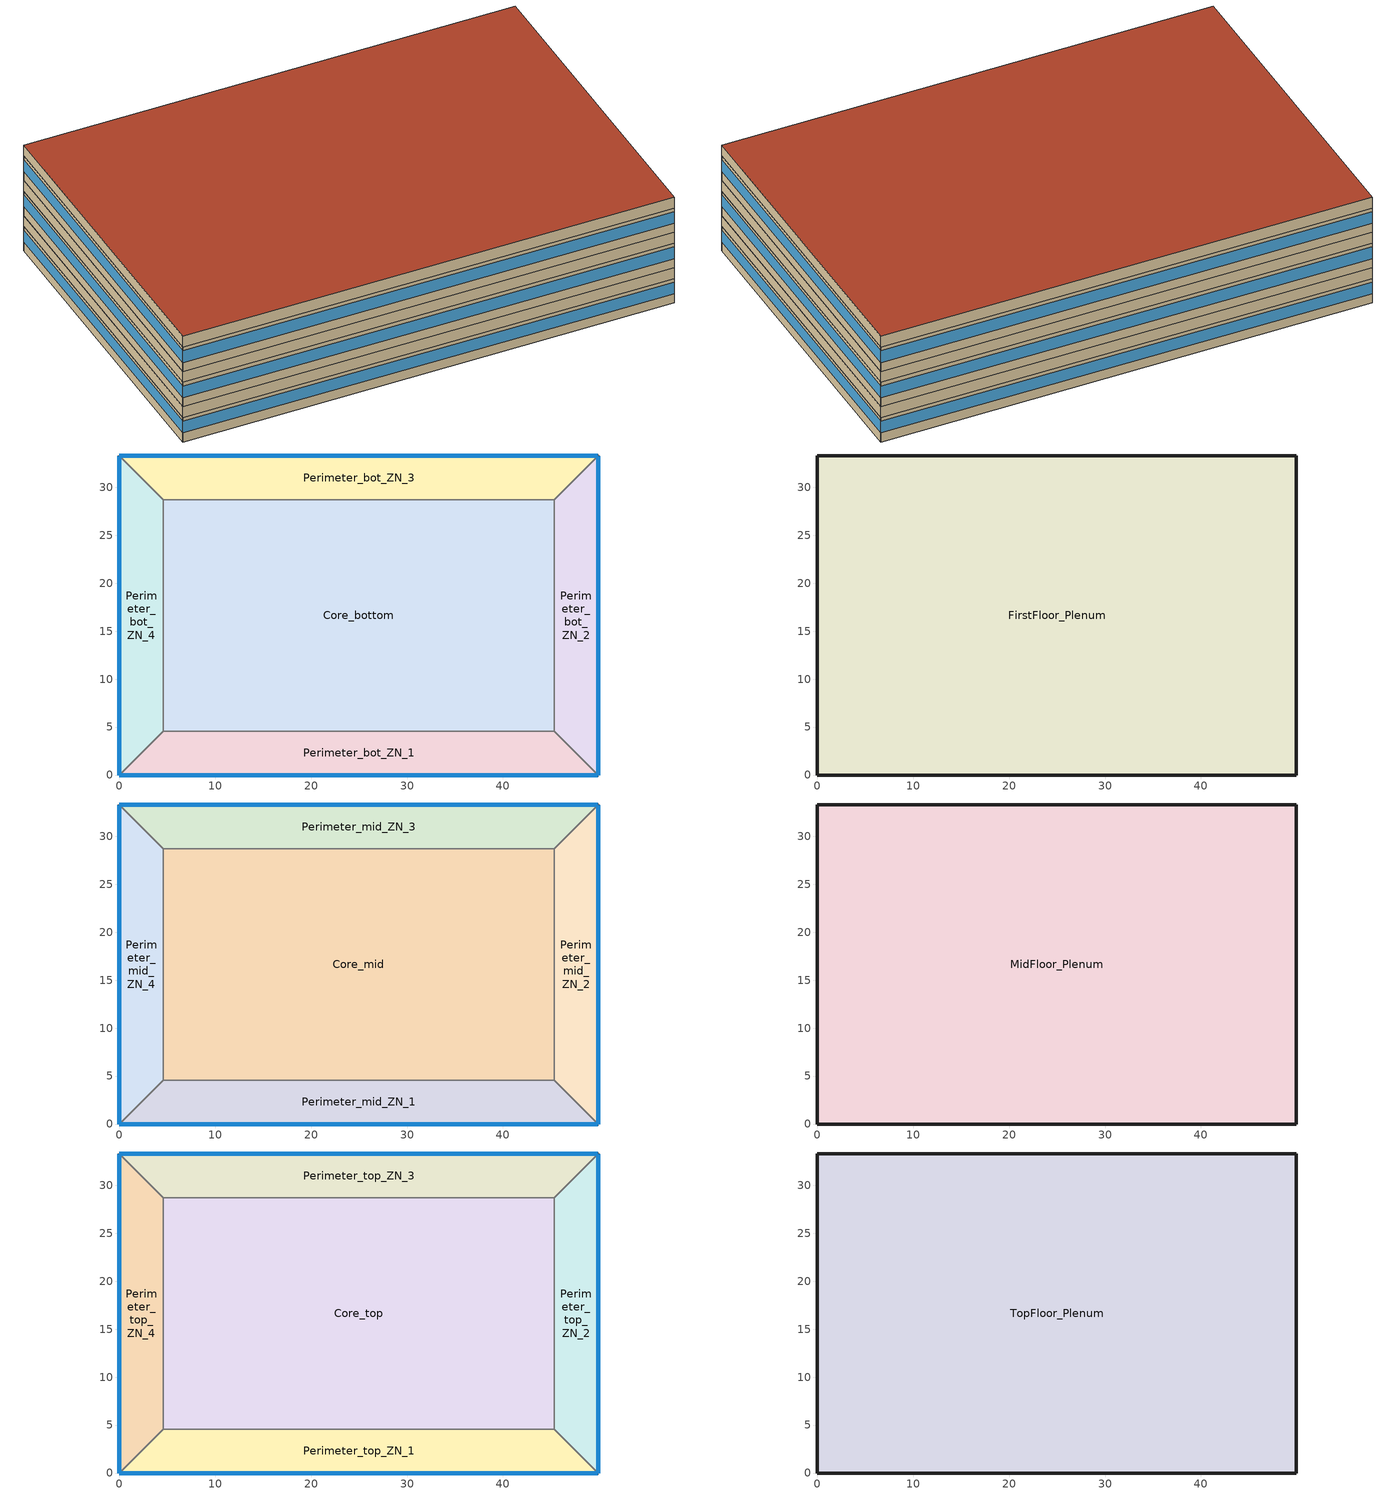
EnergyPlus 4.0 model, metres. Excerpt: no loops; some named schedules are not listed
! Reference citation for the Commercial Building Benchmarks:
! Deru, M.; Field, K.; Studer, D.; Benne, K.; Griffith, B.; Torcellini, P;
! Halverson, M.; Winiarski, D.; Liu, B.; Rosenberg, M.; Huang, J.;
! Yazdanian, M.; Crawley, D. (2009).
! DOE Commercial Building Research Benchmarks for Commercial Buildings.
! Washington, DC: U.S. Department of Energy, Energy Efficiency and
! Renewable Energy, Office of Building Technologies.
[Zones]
Core_bottom
 floor ground (ext-slab): 45.34,28.7 45.34,4.57 4.57,4.57 4.57,28.7 z0
 wall to Perimeter_bot_ZN_2 (int-walls): 45.34,4.57 45.34,28.7 z0:2.74
 wall to Perimeter_bot_ZN_3 (int-walls): 45.34,28.7 4.57,28.7 z0:2.74
 wall to Perimeter_bot_ZN_1 (int-walls): 4.57,4.57 45.34,4.57 z0:2.74
 wall to Perimeter_bot_ZN_4 (int-walls): 4.57,28.7 4.57,4.57 z0:2.74
Perimeter_bot_ZN_1
 floor ground (ext-slab): 0,0 4.57,4.57 45.34,4.57 49.91,0 z0
 wall outside (ext-walls-steelframe-nonres): 0,0 49.91,0 z0:2.74
 wall to Perimeter_bot_ZN_2 (int-walls): 49.91,0 45.34,4.57 z0:2.74
 wall to Perimeter_bot_ZN_4 (int-walls): 4.57,4.57 0,0 z0:2.74
 window (window-nonres-fixed): 0,0 49.91,0 z1.02:2.33
Perimeter_bot_ZN_2
 floor ground (ext-slab): 49.91,0 45.34,4.57 45.34,28.7 49.91,33.27 z0
 wall outside (ext-walls-steelframe-nonres): 49.91,0 49.91,33.27 z0:2.74
 wall to Perimeter_bot_ZN_3 (int-walls): 49.91,33.27 45.34,28.7 z0:2.74
 window (window-nonres-fixed): 49.91,0 49.91,33.27 z1.02:2.33
Perimeter_bot_ZN_3
 floor ground (ext-slab): 49.91,33.27 45.34,28.7 4.57,28.7 0,33.27 z0
 wall outside (ext-walls-steelframe-nonres): 49.91,33.27 0,33.27 z0:2.74
 wall to Perimeter_bot_ZN_4 (int-walls): 0,33.27 4.57,28.7 z0:2.74
 window (window-nonres-fixed): 49.91,33.27 0,33.27 z1.02:2.33
Perimeter_bot_ZN_4
 floor ground (ext-slab): 0,33.27 4.57,28.7 4.57,4.57 0,0 z0
 wall outside (ext-walls-steelframe-nonres): 0,33.27 0,0 z0:2.74
 window (window-nonres-fixed): 0,33.27 0,0 z1.02:2.33
FirstFloor_Plenum
 floor to Perimeter_bot_ZN_1 (DropCeiling): 45.34,4.57 49.91,0 0,0 4.57,4.57 z2.74
 floor to Perimeter_bot_ZN_2 (DropCeiling): 49.91,0 45.34,4.57 45.34,28.7 49.91,33.27 z2.74
 floor to Perimeter_bot_ZN_3 (DropCeiling): 0,33.27 49.91,33.27 45.34,28.7 4.57,28.7 z2.74
 floor to Perimeter_bot_ZN_4 (DropCeiling): 4.57,28.7 4.57,4.57 0,0 0,33.27 z2.74
 floor to Core_bottom (DropCeiling): 4.57,4.57 4.57,28.7 45.34,28.7 45.34,4.57 z2.74
 wall outside (ext-walls-steelframe-nonres): 49.91,0 49.91,33.27 0,33.27 0,0 49.91,0 z2.74:3.96
Core_mid
 floor to FirstFloor_Plenum (INT-FLOOR-TOPSIDE): 4.57,4.57 4.57,28.7 45.34,28.7 45.34,4.57 z3.96
 wall to Perimeter_mid_ZN_2 (int-walls): 45.34,4.57 45.34,28.7 z3.96:6.71
 wall to Perimeter_mid_ZN_3 (int-walls): 45.34,28.7 4.57,28.7 z3.96:6.71
 wall to Perimeter_mid_ZN_1 (int-walls): 4.57,4.57 45.34,4.57 z3.96:6.71
 wall to Perimeter_mid_ZN_4 (int-walls): 4.57,28.7 4.57,4.57 z3.96:6.71
Perimeter_mid_ZN_1
 floor to FirstFloor_Plenum (INT-FLOOR-TOPSIDE): 0,0 4.57,4.57 45.34,4.57 49.91,0 z3.96
 wall outside (ext-walls-steelframe-nonres): 0,0 49.91,0 z3.96:6.71
 wall to Perimeter_mid_ZN_2 (int-walls): 49.91,0 45.34,4.57 z3.96:6.71
 wall to Perimeter_mid_ZN_4 (int-walls): 4.57,4.57 0,0 z3.96:6.71
 window (window-nonres-fixed): 0,0 49.91,0 z4.98:6.29
Perimeter_mid_ZN_2
 floor to FirstFloor_Plenum (INT-FLOOR-TOPSIDE): 49.91,0 45.34,4.57 45.34,28.7 49.91,33.27 z3.96
 wall outside (ext-walls-steelframe-nonres): 49.91,0 49.91,33.27 z3.96:6.71
 wall to Perimeter_mid_ZN_3 (int-walls): 49.91,33.27 45.34,28.7 z3.96:6.71
 window (window-nonres-fixed): 49.91,0 49.91,33.27 z4.98:6.29
Perimeter_mid_ZN_3
 floor to FirstFloor_Plenum (INT-FLOOR-TOPSIDE): 49.91,33.27 45.34,28.7 4.57,28.7 0,33.27 z3.96
 wall outside (ext-walls-steelframe-nonres): 49.91,33.27 0,33.27 z3.96:6.71
 wall to Perimeter_mid_ZN_4 (int-walls): 0,33.27 4.57,28.7 z3.96:6.71
 window (window-nonres-fixed): 49.91,33.27 0,33.27 z4.98:6.29
Perimeter_mid_ZN_4
 floor to FirstFloor_Plenum (INT-FLOOR-TOPSIDE): 0,33.27 4.57,28.7 4.57,4.57 0,0 z3.96
 wall outside (ext-walls-steelframe-nonres): 0,33.27 0,0 z3.96:6.71
 window (window-nonres-fixed): 0,33.27 0,0 z4.98:6.29
MidFloor_Plenum
 floor to Perimeter_mid_ZN_1 (DropCeiling): 0,0 4.57,4.57 45.34,4.57 49.91,0 z6.71
 floor to Perimeter_mid_ZN_2 (DropCeiling): 49.91,33.27 49.91,0 45.34,4.57 45.34,28.7 z6.71
 floor to Perimeter_mid_ZN_3 (DropCeiling): 49.91,33.27 45.34,28.7 4.57,28.7 0,33.27 z6.71
 floor to Perimeter_mid_ZN_4 (DropCeiling): 0,33.27 4.57,28.7 4.57,4.57 0,0 z6.71
 floor to Core_mid (DropCeiling): 45.34,28.7 45.34,4.57 4.57,4.57 4.57,28.7 z6.71
 wall outside (ext-walls-steelframe-nonres): 49.91,0 49.91,33.27 0,33.27 0,0 49.91,0 z6.71:7.92
Core_top
 floor to MidFloor_Plenum (INT-FLOOR-TOPSIDE): 45.34,28.7 45.34,4.57 4.57,4.57 4.57,28.7 z7.92
 wall to Perimeter_top_ZN_2 (int-walls): 45.34,4.57 45.34,28.7 z7.92:10.67
 wall to Perimeter_top_ZN_3 (int-walls): 45.34,28.7 4.57,28.7 z7.92:10.67
 wall to Perimeter_top_ZN_1 (int-walls): 4.57,4.57 45.34,4.57 z7.92:10.67
 wall to Perimeter_top_ZN_4 (int-walls): 4.57,28.7 4.57,4.57 z7.92:10.67
Perimeter_top_ZN_1
 floor to MidFloor_Plenum (INT-FLOOR-TOPSIDE): 0,0 4.57,4.57 45.34,4.57 49.91,0 z7.92
 wall outside (ext-walls-steelframe-nonres): 0,0 49.91,0 z7.92:10.67
 wall to Perimeter_top_ZN_2 (int-walls): 49.91,0 45.34,4.57 z7.92:10.67
 wall to Perimeter_top_ZN_4 (int-walls): 4.57,4.57 0,0 z7.92:10.67
 window (window-nonres-fixed): 0,0 49.91,0 z8.95:10.25
Perimeter_top_ZN_2
 floor to MidFloor_Plenum (INT-FLOOR-TOPSIDE): 49.91,0 45.34,4.57 45.34,28.7 49.91,33.27 z7.92
 wall outside (ext-walls-steelframe-nonres): 49.91,0 49.91,33.27 z7.92:10.67
 wall to Perimeter_top_ZN_3 (int-walls): 49.91,33.27 45.34,28.7 z7.92:10.67
 window (window-nonres-fixed): 49.91,0 49.91,33.27 z8.95:10.25
Perimeter_top_ZN_3
 floor to MidFloor_Plenum (INT-FLOOR-TOPSIDE): 49.91,33.27 45.34,28.7 4.57,28.7 0,33.27 z7.92
 wall outside (ext-walls-steelframe-nonres): 49.91,33.27 0,33.27 z7.92:10.67
 wall to Perimeter_top_ZN_4 (int-walls): 0,33.27 4.57,28.7 z7.92:10.67
 window (window-nonres-fixed): 49.91,33.27 0,33.27 z8.95:10.25
Perimeter_top_ZN_4
 floor to MidFloor_Plenum (INT-FLOOR-TOPSIDE): 0,33.27 4.57,28.7 4.57,4.57 0,0 z7.92
 wall outside (ext-walls-steelframe-nonres): 0,33.27 0,0 z7.92:10.67
 window (window-nonres-fixed): 0,33.27 0,0 z8.95:10.25
TopFloor_Plenum
 floor to Perimeter_top_ZN_1 (DropCeiling): 0,0 4.57,4.57 45.34,4.57 49.91,0 z10.67
 floor to Perimeter_top_ZN_2 (DropCeiling): 49.91,0 45.34,4.57 45.34,28.7 49.91,33.27 z10.67
 floor to Perimeter_top_ZN_3 (DropCeiling): 0,33.27 49.91,33.27 45.34,28.7 4.57,28.7 z10.67
 floor to Perimeter_top_ZN_4 (DropCeiling): 0,0 0,33.27 4.57,28.7 4.57,4.57 z10.67
 floor to Core_top (DropCeiling): 4.57,28.7 45.34,28.7 45.34,4.57 4.57,4.57 z10.67
 wall outside (ext-walls-steelframe-nonres): 49.91,0 49.91,33.27 0,33.27 0,0 49.91,0 z10.67:11.89
 roof outside (roof-IEAD-nonres): 49.91,0 49.91,33.27 0,33.27 0,0 z11.89
[Site:Location]
USA TX-HOUSTON: Latitude {deg}=29.97; Longitude {deg}=-95.37; Time Zone {hr}=-6; Elevation {m}=33
[SizingPeriod:DesignDay] Barometric Pressure {Pa}=100929; Rain {0-no,1-yes}=0; Snow on ground {0-no,1-yes}=0; Day of Month=21; Daylight Savings Time Indicator=0; Humidity Indicating Type=WetBulb
Name | Maximum Dry-Bulb Temperature {C} | Daily Temp Range {C} | Humidity Indicating Conditions at Maximum Dry-Bulb | Wind Speed {m/s} design conditions vs. traditional 6.71 m/s (15 mph) | Wind Direction {Degrees; N=0, S=180} | Clearness {0.0 to 1.1} | Month | Day Type | Wind Speed {m/s} design conditions vs. traditional 3.35 m/s (7mph)
HOUSTON Ann Htg 99.6% Condns DB | -2.4 | 0 | -2.4 | 2.7 | 0 | 0 | 1 | WinterDesignDay
HOUSTON Ann Clg .4% Condns WB=>MDB | 32 | 10.6 | 26.7 |  | 170 | 1 | 7 | SummerDesignDay | 3.7
[Site:GroundTemperature:BuildingSurface]
20.541, 20.346, 20.801, 22.127, 22.752, 22.868, 22.937, 22.96, 22.981, 22.822, 21.631, 20.645
[Site:WaterMainsTemperature]
Calculation Method=CORRELATION; Annual Average Outdoor Air Temperature {C}=19.99; Maximum Difference In Monthly Average Outdoor Air Temperatures {deltaC}=17.1
[Building]
Benchmark Medium Office Pre-1980 V1.2_4.0: North Axis=0; Terrain=City; Loads Convergence Tolerance Value=0.04; Temperature Convergence Tolerance Value=0.2; Solar Distribution=FullInteriorAndExterior; Maximum Number of Warmup Days=25
[Construction]
ext-walls-steelframe-nonres: Wood Siding, Steel Frame NonRes Wall Insulation, 1/2IN Gypsum
roof-IEAD-nonres: Roof Membrane, IEAD NonRes Roof Insulation, Metal Decking
ext-slab: HW CONCRETE, CP02 CARPET PAD
int-walls: 1/2IN Gypsum, 1/2IN Gypsum
INT-FLOOR-TOPSIDE: MAT-CC05 4 HW CONCRETE, CP02 CARPET PAD
DropCeiling: Std AC02
window-nonres-fixed: ExistingBuildingNonRes Fixed Assembly Window
InteriorFurnishings: Std Wood 6inch
[Material] Thermal Absorptance=0.9
Name | Roughness | Thickness {m} | Conductivity {W/m-K} | Density {kg/m3} | Specific Heat {J/kg-K} | Solar Absorptance | Visible Absorptance | Density | Specific Heat
Steel Frame NonRes Wall Insulation | MediumRough | 0.0218416 | 0.049 | 265 | 836.8 | 0.7 | 0.7
IEAD NonRes Roof Insulation | MediumRough | 0.0739805 | 0.049 |  |  | 0.7 | 0.7 | 265 | 836.8
Wood Siding | MediumSmooth | 0.01 | 0.11 | 544.62 | 1210 | 0.78 | 0.78
1/2IN Gypsum | Smooth | 0.0127 | 0.16 | 784.9 | 830 | 0.92 | 0.92
HW CONCRETE; MAT-CC05 4 HW CONCRETE | Rough | 0.1016 | 1.311 | 2240 | 836.8 | 0.7 | 0.7
Roof Membrane | VeryRough | 0.0095 | 0.16 | 1121.29 | 1460 | 0.7 | 0.7
Metal Decking | MediumSmooth | 0.0015 | 45.006 | 7680 | 418.4 | 0.7 | 0.3
Std AC02 | MediumSmooth | 0.0127 | 0.057 | 288 | 1339 | 0.7 | 0.2
Std Wood 6inch | MediumSmooth | 0.15 | 0.12 | 540 | 1210 | 0.7 | 0.7
[Material:NoMass]
CP02 CARPET PAD: Roughness=VeryRough; Thermal Resistance {(m2-K)/W}=0.2165; Thermal Absorptance=0.9; Solar Absorptance=0.7; Visible Absorptance=0.8
[WindowMaterial:SimpleGlazingSystem]
ExistingBuildingNonRes Fixed Assembly Window: U-Factor=6.92716; Solar Heat Gain Coefficient=0.54
[Zone] Type=1; Multiplier=1
Name | Ceiling Height | Volume | Part of Total Floor Area
Core_bottom; Core_mid; Core_top | 2.7432 | 2698.04 | Yes
FirstFloor_Plenum; MidFloor_Plenum; TopFloor_Plenum | 1.2192 | 2024.76 | No
Perimeter_bot_ZN_1; Perimeter_bot_ZN_3; Perimeter_mid_ZN_1; Perimeter_mid_ZN_3; Perimeter_top_ZN_1; Perimeter_top_ZN_3 | 2.7432 | 568.77 | Yes
Perimeter_bot_ZN_2; Perimeter_mid_ZN_2; Perimeter_top_ZN_2 | 2.7432 | 360.0785 | Yes
Perimeter_bot_ZN_4; Perimeter_mid_ZN_4 | 2.7432 | 360.0548 | Yes
Perimeter_top_ZN_4 | 3.0488 | 360.0548 | Yes
[People] Schedule=BLDG_OCC_SCH; Number of People Calculation Method=Area/Person; Zone Area per Person=18.58; Fraction Radiant=0.3; User Specified Sensible Fraction=AUTOCALCULATE; Activity Level Schedule=ACTIVITY_SCH; Enable ASHRAE 55 Comfort Warnings=No; MRT Calculation=ZoneAveraged; Work Efficiency Schedule=WORK_EFF_SCH; Clothing Schedule=CLOTHING_SCH; Air Velocity Schedule=AIR_VELO_SCH; Thermal Comfort Report=FANGER
Name | Zone
Core_bottom People | Core_bottom
Core_mid People | Core_mid
Core_top People | Core_top
Perimeter_bot_ZN_1 People | Perimeter_bot_ZN_1
Perimeter_bot_ZN_2 People | Perimeter_bot_ZN_2
Perimeter_bot_ZN_3 People | Perimeter_bot_ZN_3
Perimeter_bot_ZN_4 People | Perimeter_bot_ZN_4
Perimeter_mid_ZN_1 People | Perimeter_mid_ZN_1
Perimeter_mid_ZN_2 People | Perimeter_mid_ZN_2
Perimeter_mid_ZN_3 People | Perimeter_mid_ZN_3
Perimeter_mid_ZN_4 People | Perimeter_mid_ZN_4
Perimeter_top_ZN_1 People | Perimeter_top_ZN_1
Perimeter_top_ZN_2 People | Perimeter_top_ZN_2
Perimeter_top_ZN_3 People | Perimeter_top_ZN_3
Perimeter_top_ZN_4 People | Perimeter_top_ZN_4
[Lights] Schedule=BLDG_LIGHT_SCH; Design Level Calculation Method=Watts/Area; Watts per Zone Area {W/m2}=16.89; Return Air Fraction=0.4; Fraction Radiant=0.4; Fraction Visible=0.2; Fraction Replaceable=1; Return Air Fraction is Calculated from Plenum Temperature=No
Name | Zone
Core_bottom_Lights | Core_bottom
Core_mid_Lights | Core_mid
Core_top_Lights | Core_top
Perimeter_bot_ZN_1_Lights | Perimeter_bot_ZN_1
Perimeter_bot_ZN_2_Lights | Perimeter_bot_ZN_2
Perimeter_bot_ZN_3_Lights | Perimeter_bot_ZN_3
Perimeter_bot_ZN_4_Lights | Perimeter_bot_ZN_4
Perimeter_mid_ZN_1_Lights | Perimeter_mid_ZN_1
Perimeter_mid_ZN_2_Lights | Perimeter_mid_ZN_2
Perimeter_mid_ZN_3_Lights | Perimeter_mid_ZN_3
Perimeter_mid_ZN_4_Lights | Perimeter_mid_ZN_4
Perimeter_top_ZN_1_Lights | Perimeter_top_ZN_1
Perimeter_top_ZN_2_Lights | Perimeter_top_ZN_2
Perimeter_top_ZN_3_Lights | Perimeter_top_ZN_3
Perimeter_top_ZN_4_Lights | Perimeter_top_ZN_4
[ElectricEquipment] Fraction Latent=0; Fraction Radiant=0.5; Fraction Lost=0
Name | Zone | Schedule | Design Level Calculation Method | Watts per Zone Floor Area {W/m2} | Design Level {W}
Core_bottom_PlugMisc_Equip | Core_bottom | BLDG_EQUIP_SCH | Watts/Area | 8.07
Core_mid_PlugMisc_Equip | Core_mid | BLDG_EQUIP_SCH | Watts/Area | 8.07
Core_top_PlugMisc_Equip | Core_top | BLDG_EQUIP_SCH | Watts/Area | 8.07
Perimeter_bot_ZN_1_PlugMisc_Equip | Perimeter_bot_ZN_1 | BLDG_EQUIP_SCH | Watts/Area | 8.07
Perimeter_bot_ZN_2_PlugMisc_Equip | Perimeter_bot_ZN_2 | BLDG_EQUIP_SCH | Watts/Area | 8.07
Perimeter_bot_ZN_3_PlugMisc_Equip | Perimeter_bot_ZN_3 | BLDG_EQUIP_SCH | Watts/Area | 8.07
Perimeter_bot_ZN_4_PlugMisc_Equip | Perimeter_bot_ZN_4 | BLDG_EQUIP_SCH | Watts/Area | 8.07
Perimeter_mid_ZN_1_PlugMisc_Equip | Perimeter_mid_ZN_1 | BLDG_EQUIP_SCH | Watts/Area | 8.07
Perimeter_mid_ZN_2_PlugMisc_Equip | Perimeter_mid_ZN_2 | BLDG_EQUIP_SCH | Watts/Area | 8.07
Perimeter_mid_ZN_3_PlugMisc_Equip | Perimeter_mid_ZN_3 | BLDG_EQUIP_SCH | Watts/Area | 8.07
Perimeter_mid_ZN_4_PlugMisc_Equip | Perimeter_mid_ZN_4 | BLDG_EQUIP_SCH | Watts/Area | 8.07
Perimeter_top_ZN_1_PlugMisc_Equip | Perimeter_top_ZN_1 | BLDG_EQUIP_SCH | Watts/Area | 8.07
Perimeter_top_ZN_2_PlugMisc_Equip | Perimeter_top_ZN_2 | BLDG_EQUIP_SCH | Watts/Area | 8.07
Perimeter_top_ZN_3_PlugMisc_Equip | Perimeter_top_ZN_3 | BLDG_EQUIP_SCH | Watts/Area | 8.07
Perimeter_top_ZN_4_PlugMisc_Equip | Perimeter_top_ZN_4 | BLDG_EQUIP_SCH | Watts/Area | 8.07
Core_bottom_Elevators_Equip | Core_bottom | BLDG_ELEVATORS | EquipmentLevel |  | 32109.9
[Exterior:Lights]
Exterior Facade Lighting: Schedule=ALWAYS_ON; Design Level=2179; Control Option=AstronomicalClock
[ZoneInfiltration:DesignFlowRate] Design Volume Flow Rate Calculation Method=Flow/ExteriorArea; Flow per Exterior Surface Area {m3/s/m2}=0.001133; Constant Term Coefficient=1; Temperature Term Coefficient=0; Velocity Term Coefficient=0; Velocity Squared Term Coefficient=0
Name | Zone | Schedule
FirstFloor_Plenum_Infiltration | FirstFloor_Plenum | ALWAYS_ON
MidFloor_Plenum_Infiltration | MidFloor_Plenum | ALWAYS_ON
Perimeter_bot_ZN_1_Infiltration | Perimeter_bot_ZN_1 | INFIL_QUARTER_ON_SCH
Perimeter_bot_ZN_2_Infiltration | Perimeter_bot_ZN_2 | INFIL_QUARTER_ON_SCH
Perimeter_bot_ZN_3_Infiltration | Perimeter_bot_ZN_3 | INFIL_QUARTER_ON_SCH
Perimeter_bot_ZN_4_Infiltration | Perimeter_bot_ZN_4 | INFIL_QUARTER_ON_SCH
Perimeter_mid_ZN_1_Infiltration | Perimeter_mid_ZN_1 | INFIL_QUARTER_ON_SCH
Perimeter_mid_ZN_2_Infiltration | Perimeter_mid_ZN_2 | INFIL_QUARTER_ON_SCH
Perimeter_mid_ZN_3_Infiltration | Perimeter_mid_ZN_3 | INFIL_QUARTER_ON_SCH
Perimeter_mid_ZN_4_Infiltration | Perimeter_mid_ZN_4 | INFIL_QUARTER_ON_SCH
Perimeter_top_ZN_1_Infiltration | Perimeter_top_ZN_1 | INFIL_QUARTER_ON_SCH
Perimeter_top_ZN_2_Infiltration | Perimeter_top_ZN_2 | INFIL_QUARTER_ON_SCH
Perimeter_top_ZN_3_Infiltration | Perimeter_top_ZN_3 | INFIL_QUARTER_ON_SCH
Perimeter_top_ZN_4_Infiltration | Perimeter_top_ZN_4 | INFIL_QUARTER_ON_SCH
TopFloor_Plenum_Infiltration | TopFloor_Plenum | ALWAYS_ON
[InternalMass] Construction=InteriorFurnishings
Name | Zone | Surface Area
Core_bottom Internal Mass | Core_bottom | 1967.07
Core_mid Internal Mass | Core_mid | 1967.07
Core_top Internal Mass | Core_top | 1967.07
Perimeter_bot_ZN_1 Internal Mass | Perimeter_bot_ZN_1 | 414.6763
Perimeter_bot_ZN_2 Internal Mass | Perimeter_bot_ZN_2 | 262.5244
Perimeter_bot_ZN_3 Internal Mass | Perimeter_bot_ZN_3 | 414.6763
Perimeter_bot_ZN_4 Internal Mass | Perimeter_bot_ZN_4 | 262.5072
Perimeter_mid_ZN_1 Internal Mass | Perimeter_mid_ZN_1 | 414.6763
Perimeter_mid_ZN_2 Internal Mass | Perimeter_mid_ZN_2 | 262.5244
Perimeter_mid_ZN_3 Internal Mass | Perimeter_mid_ZN_3 | 414.6763
Perimeter_mid_ZN_4 Internal Mass | Perimeter_mid_ZN_4 | 262.5072
Perimeter_top_ZN_1 Internal Mass | Perimeter_top_ZN_1 | 414.6763
Perimeter_top_ZN_2 Internal Mass | Perimeter_top_ZN_2 | 262.5244
Perimeter_top_ZN_3 Internal Mass | Perimeter_top_ZN_3 | 414.6763
Perimeter_top_ZN_4 Internal Mass | Perimeter_top_ZN_4 | 262.5072
[AvailabilityManager:NightCycle] Availability Schedule=Always_On; Fan Schedule=HVACOperationSchd; Control Type {CycleOnAny | CycleOnControlZone | CycleOnAnyZoneFansOnly}=CycleOnAny; Thermostat Tolerance {delta C}=1; Cycling Run Time {s}=1800
PSZ_1:1 Availability Manager; PSZ_1:2 Availability Manager; PSZ_1:3 Availability Manager; PSZ_1:4 Availability Manager; PSZ_1:5 Availability Manager; PSZ_2:1 Availability Manager; PSZ_2:2 Availability Manager; PSZ_2:3 Availability Manager; PSZ_2:4 Availability Manager; PSZ_2:5 Availability Manager; PSZ_3:1 Availability Manager; PSZ_3:2 Availability Manager; PSZ_3:3 Availability Manager; PSZ_3:4 Availability Manager; PSZ_3:5 Availability Manager
[UtilityCost:Tariff]
Name | Output Meter | Conversion Factor Choice | Season Schedule | Demand Window Length | Monthly Charge or Variable | Group
ReliantEnergy_PTB-LGS_LargeGeneral | Electricity:Facility | kWh | ReliantEnergySeasonSched | HalfHour | 2936.2 | Comm Elect
ReliantEnergy_PTB-MGS_MiscGeneral | Electricity:Facility | kWh | ReliantEnergySeasonSched | HalfHour | 18.82 | Comm Elect
TX_EIAMonthlyRateGas | Gas:Facility | MCF |  |  | 0 | Comm Gas
[UtilityCost:Charge:Simple] Tariff=ReliantEnergy_PTB-LGS_LargeGeneral
Name | Charge Variable | Source Variable | Season | Category Variable | Cost per Unit Value or Variable
 | SummerFuelEnergyCharge | totalEnergy | Summer | EnergyCharges | 0.0823
 | WinterFuelEnergyCharge | totalEnergy | Winter | EnergyCharges | 0.0485
 | TaxofEightPtTwoFivePercent | SubTotal | Annual | Taxes | 0.0825
